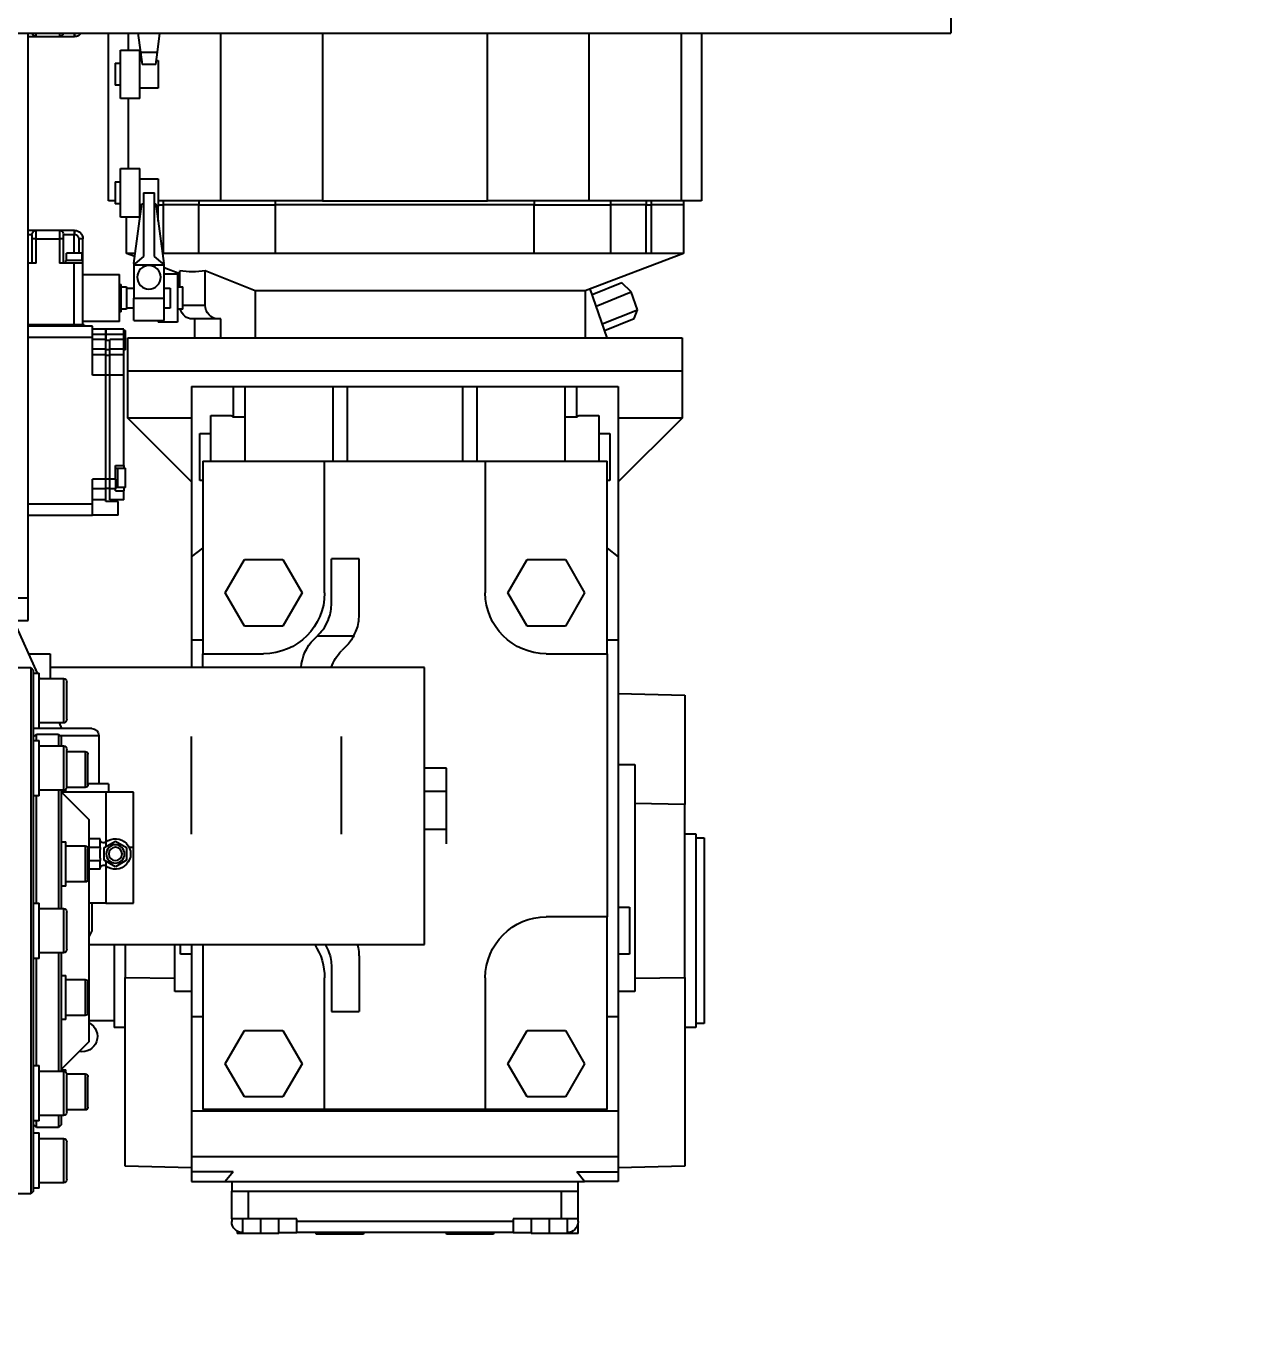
# Model space of a CAD drawing. Header units: millimetres. Extents: x 6622 to 532820, y 3370 to 359312.
# Drawn here: x 459431.4 to 459875.7, y 346488.9 to 346964.2 of the extents above; entities that cross this region are included whole.
import ezdxf

# ---------------------------------------------------------------- set-up
doc = ezdxf.new("R2010")
doc.units = ezdxf.units.MM
doc.styles.get("Standard").update_dxf_attribs({"font": 'txt', "bigfont": 'gbcbig.shx'})
doc.dimstyles.new('副本 ISO-25', dxfattribs={"dimtxt": 300, "dimasz": 200, "dimexe": 200, "dimexo": 25, "dimgap": 200, "dimtad": 1, "dimtxsty": 'Standard', "dimcen": 2.5, "dimadec": 0, "dimazin": 0, "dimtfac": 1, "dimtmove": 0, "dimatfit": 3, "dimfxl": 1, "dimarcsym": 0})

# ---------------------------------------------------------------- blocks, each defined once
blk = doc.blocks.new('A$C3E973D8C')
at = {"color": 2, "linetype": 'Continuous', "lineweight": 25}
for p, q in [((1385, 763.55), (1385, 713.55)), ((2315, 713.55), (1385, 713.55)), ((1475, 713.55), (1475, 653.05)), ((1482.17, 653.05), (1482.17, 713.55)), ((1515.53, 653.05), (1515.53, 713.55)), ((1552.22, 653.05), (1552.22, 713.55)), ((1611.78, 713.55), (1611.78, 653.05)), ((1648.47, 653.05), (1648.47, 713.55)), ((1671.33, 706.73), (1670.41, 713.55)), ((1678.39, 713.55), (1677.47, 706.73)), ((1681.83, 713.55), (1681.83, 707.5)), ((1689, 653.05), (1689, 713.55)), ((1701.2, 713.55), (1701.2, 712.35)), ((1701.4, 713.55), (1701.4, 712.35)), ((1706.7, 713.55), (1706.7, 712.35)), ((1715.1, 712.35), (1715.1, 713.55)), ((1718, 509.55), (1718, 713.55)), ((1701.4, 712.35), (1701.2, 712.35)), ((1706.7, 712.35), (1701.4, 712.35)), ((1715.1, 712.35), (1706.7, 712.35)), ((1718, 712.35), (1715.1, 712.35)), ((1671.73, 703.75), (1671.1, 703.75)), ((1671.1, 703.75), (1671.1, 698.75)), ((1677.47, 706.73), (1671.33, 706.73)), ((1671.93, 702.22), (1671.33, 706.73)), ((1677.47, 706.73), (1676.87, 702.22)), ((1677.7, 703.75), (1677.07, 703.75)), ((1684.7, 707.5), (1677.7, 707.5)), ((1677.7, 690), (1677.7, 707.5)), ((1684.7, 690), (1684.7, 707.5)), ((1671.1, 698.75), (1671.1, 693.75)), ((1671.93, 702.22), (1676.87, 702.22)), ((1686.6, 702.75), (1684.7, 702.75)), ((1686.6, 702.75), (1686.6, 698.75)), ((1686.6, 698.75), (1686.6, 694.75)), ((1684.7, 694.75), (1686.6, 694.75)), ((1671.1, 693.75), (1677.7, 693.75)), ((1677.7, 690), (1684.7, 690)), ((1681.83, 690), (1681.83, 664.7)), ((1677.7, 660.95), (1671.1, 660.95)), ((1671.1, 660.95), (1671.1, 650.95)), ((1684.7, 664.7), (1677.7, 664.7)), ((1677.7, 655.95), (1677.7, 664.7)), ((1684.7, 655.95), (1684.7, 664.7)), ((1672.4, 632.95), (1672.4, 655.95)), ((1676.4, 655.95), (1672.4, 655.95)), ((1676.4, 655.95), (1676.4, 632.95)), ((1677.7, 647.2), (1677.7, 655.95)), ((1686.6, 659.95), (1684.7, 659.95)), ((1684.7, 647.2), (1684.7, 655.95)), ((1686.6, 659.95), (1686.6, 651.95)), ((1475, 653.05), (1482.17, 653.05)), ((1481.5, 653.05), (1481.5, 651.55)), ((1481.5, 651.55), (1481.5, 634.05)), ((1481.5, 651.55), (1492.99, 651.55)), ((1482.17, 653.05), (1515.53, 653.05)), ((1492.99, 651.55), (1492.99, 653.05)), ((1494.92, 651.55), (1492.99, 651.55)), ((1492.99, 634.05), (1492.99, 651.55)), ((1494.92, 653.05), (1494.92, 651.55)), ((1494.92, 651.55), (1507.65, 651.55)), ((1494.92, 634.05), (1494.92, 651.55)), ((1507.65, 651.55), (1507.65, 653.05)), ((1535.34, 651.55), (1507.65, 651.55)), ((1507.65, 634.05), (1507.65, 651.55)), ((1515.53, 653.05), (1552.22, 653.05)), ((1535.34, 653.05), (1535.34, 651.55)), ((1535.34, 651.55), (1628.66, 651.55)), ((1535.34, 634.05), (1535.34, 651.55)), ((1611.78, 653.05), (1552.22, 653.05)), ((1611.78, 653.05), (1648.47, 653.05)), ((1628.66, 651.55), (1628.66, 653.05)), ((1656.35, 651.55), (1628.66, 651.55)), ((1628.66, 634.05), (1628.66, 651.55)), ((1648.47, 653.05), (1671.1, 653.05)), ((1656.35, 653.05), (1656.35, 651.55)), ((1656.35, 651.55), (1669.08, 651.55)), ((1656.35, 634.05), (1656.35, 651.55)), ((1671.86, 651.93), (1668.96, 630.38)), ((1669.08, 651.55), (1669.08, 653.05)), ((1671.01, 651.55), (1669.08, 651.55)), ((1669.08, 634.05), (1669.08, 651.55)), ((1671.01, 653.05), (1671.01, 651.55)), ((1671.01, 651.55), (1671.1, 651.55)), ((1671.01, 645.65), (1671.01, 651.55)), ((1672.4, 651.93), (1671.86, 651.93)), ((1676.94, 651.93), (1676.4, 651.93)), ((1679.84, 630.38), (1676.94, 651.93)), ((1684.7, 651.95), (1686.6, 651.95)), ((1686.6, 653.05), (1689, 653.05)), ((1671.1, 650.95), (1671.73, 650.95)), ((1677.07, 650.95), (1677.7, 650.95)), ((1677.7, 647.2), (1684.7, 647.2)), ((1682.5, 634.05), (1682.5, 647.2)), ((1701.2, 642.35), (1701.2, 640.85)), ((1701.2, 642.35), (1701.4, 642.35)), ((1701.4, 642.35), (1701.4, 640.85)), ((1701.4, 642.35), (1706.7, 642.35)), ((1706.7, 642.35), (1706.7, 639.35)), ((1706.7, 642.35), (1715.1, 642.35)), ((1715.1, 639.35), (1715.1, 642.35)), ((1715.1, 642.35), (1718, 642.35)), ((1698.2, 639.35), (1699.7, 639.35)), ((1698.2, 630.55), (1698.2, 639.35)), ((1699.7, 639.35), (1699.7, 634.15)), ((1701.4, 640.85), (1701.2, 640.85)), ((1705.2, 640.85), (1701.4, 640.85)), ((1701.4, 634.15), (1701.4, 640.85)), ((1705.2, 639.35), (1705.2, 640.85)), ((1705.2, 630.55), (1705.2, 639.35)), ((1705.2, 639.35), (1706.7, 639.35)), ((1706.7, 639.35), (1706.7, 630.55)), ((1715.1, 639.35), (1706.7, 639.35)), ((1715.1, 630.55), (1715.1, 639.35)), ((1715.1, 639.35), (1716.6, 639.35)), ((1716.6, 640.85), (1716.6, 639.35)), ((1718, 640.85), (1716.6, 640.85)), ((1716.6, 639.35), (1716.6, 630.55)), ((1481.5, 634.05), (1517, 620.55)), ((1481.5, 634.05), (1492.99, 634.05)), ((1492.99, 634.05), (1494.92, 634.05)), ((1494.92, 634.05), (1507.65, 634.05)), ((1507.65, 634.05), (1535.34, 634.05)), ((1535.34, 634.05), (1628.66, 634.05)), ((1628.66, 634.05), (1656.35, 634.05)), ((1656.35, 634.05), (1669.08, 634.05)), ((1669.08, 634.05), (1669.45, 634.05)), ((1669.4, 630.38), (1672.4, 632.95)), ((1676.4, 632.95), (1679.4, 630.38)), ((1679.35, 634.05), (1682.5, 634.05)), ((1679.5, 632.91), (1682.5, 634.05)), ((1698.6, 634.15), (1698.6, 631.55)), ((1698.6, 634.15), (1704.2, 634.15)), ((1704.2, 631.55), (1704.2, 634.15)), ((1636.05, 620.55), (1654.09, 627.72)), ((1654.09, 615.4), (1654.09, 627.72)), ((1663.27, 626.74), (1668.9, 628.88)), ((1663.27, 621.95), (1663.27, 627.72)), ((1668.9, 629.95), (1668.96, 630.38)), ((1679.9, 629.95), (1668.9, 629.95)), ((1668.9, 617.95), (1668.9, 629.95)), ((1668.96, 630.38), (1669.4, 630.38)), ((1679.84, 630.38), (1679.4, 630.38)), ((1679.84, 630.38), (1679.9, 629.95)), ((1679.9, 629.95), (1679.9, 617.95)), ((1698.2, 608.25), (1698.2, 630.55)), ((1698.2, 630.55), (1701.5, 630.55)), ((1698.4, 631.55), (1698.4, 630.55)), ((1698.4, 631.55), (1704.4, 631.55)), ((1701.5, 630.55), (1701.5, 608.25)), ((1701.5, 630.55), (1706.7, 630.55)), ((1704.4, 630.55), (1704.4, 631.55)), ((1715.1, 630.55), (1718, 630.55)), ((1500.34, 620.24), (1503.76, 623.5)), ((1503.76, 623.5), (1514.45, 619.16)), ((1668.9, 626.7), (1664.1, 626.7)), ((1664.1, 626.7), (1664.1, 609.2)), ((1685, 622.9), (1684.44, 622.9)), ((1684.44, 617.95), (1684.44, 622.9)), ((1698.2, 626.45), (1685, 626.45)), ((1685, 617.95), (1685, 626.45)), ((1498.1, 613.75), (1500.34, 620.24)), ((1513.04, 615.08), (1500.34, 620.24)), ((1509.04, 603.55), (1515.17, 621.25)), ((1517, 620.55), (1517, 603.55)), ((1517, 620.55), (1636.05, 620.55)), ((1636.05, 620.55), (1636.05, 603.55)), ((1664.1, 621.95), (1662.2, 621.95)), ((1662.2, 617.95), (1662.2, 621.95)), ((1662.2, 613.95), (1662.2, 617.95)), ((1668.9, 621.58), (1666.7, 621.58)), ((1666.7, 621.58), (1666.7, 614.33)), ((1679.9, 617.95), (1668.9, 617.95)), ((1668.9, 609.9), (1668.9, 617.95)), ((1682.5, 621.58), (1679.9, 621.58)), ((1679.9, 609.9), (1679.9, 617.95)), ((1684.44, 621.95), (1682.5, 621.95)), ((1682.5, 621.95), (1682.5, 613.95)), ((1684.44, 613), (1684.44, 617.95)), ((1685, 609.45), (1685, 617.95)), ((1510.79, 608.6), (1498.1, 613.75)), ((1499.28, 610.52), (1498.1, 613.75)), ((1662.2, 615.4), (1654.09, 615.4)), ((1662.2, 613.95), (1664.1, 613.95)), ((1666.7, 614.33), (1668.9, 614.33)), ((1679.9, 614.33), (1682.5, 614.33)), ((1682.5, 613.95), (1684.44, 613.95)), ((1509.96, 606.19), (1499.28, 610.52)), ((1648.47, 610.4), (1649.4, 610.4)), ((1648.47, 603.55), (1648.47, 610.4)), ((1649.4, 610.4), (1658.72, 610.4)), ((1657.81, 603.55), (1657.81, 610.4)), ((1664.1, 609.2), (1671.1, 609.2)), ((1679.9, 609.9), (1668.9, 609.9)), ((1671.1, 609.9), (1671.1, 609.2)), ((1684.44, 613), (1685, 613)), ((1685, 609.45), (1698.2, 609.45)), ((1482, 603.55), (1482, 591.55)), ((1582, 603.55), (1482, 603.55)), ((1682, 603.55), (1582, 603.55)), ((1682, 591.55), (1682, 603.55)), ((1683.5, 606.25), (1682.8, 606.25)), ((1682.8, 602.75), (1682.8, 606.25)), ((1683.5, 606.75), (1689.8, 606.75)), ((1683.5, 604.75), (1683.5, 606.75)), ((1683.5, 604.75), (1689.8, 604.75)), ((1683.5, 602.95), (1683.5, 604.75)), ((1689.8, 604.75), (1689.8, 606.75)), ((1689.8, 606.55), (1690, 606.55)), ((1689.8, 602.75), (1689.8, 604.75)), ((1689.8, 604.75), (1690, 604.75)), ((1690, 606.75), (1694.8, 606.75)), ((1690, 604.75), (1690, 606.75)), ((1690, 604.75), (1694.8, 604.75)), ((1690, 602.95), (1690, 604.75)), ((1694.8, 607.85), (1718, 607.85)), ((1694.8, 603.85), (1694.8, 607.85)), ((1694.8, 590.1), (1694.8, 603.85)), ((1718, 603.85), (1694.8, 603.85)), ((1697.8, 608.25), (1718, 608.25)), ((1697.8, 608.25), (1697.8, 607.85)), ((1682.8, 599.25), (1682.8, 602.75)), ((1682.8, 599.25), (1683.5, 599.25)), ((1683.5, 602.95), (1688.5, 602.95)), ((1683.5, 599.45), (1683.5, 602.95)), ((1683.5, 599.45), (1688.5, 599.45)), ((1683.5, 597.45), (1683.5, 599.45)), ((1688.5, 599.45), (1688.5, 602.95)), ((1689.8, 602.75), (1688.5, 602.75)), ((1688.5, 597.45), (1688.5, 599.45)), ((1688.5, 599.28), (1690, 599.28)), ((1689.8, 602.95), (1690, 602.95)), ((1690, 602.95), (1694.8, 602.95)), ((1690, 599.45), (1690, 602.95)), ((1690, 599.45), (1694.8, 599.45)), ((1690, 597.45), (1690, 599.45)), ((1683.5, 597.45), (1688.5, 597.45)), ((1683.5, 590.1), (1683.5, 597.45)), ((1688.5, 590.1), (1688.5, 597.45)), ((1688.5, 597.27), (1690, 597.27)), ((1690, 590.1), (1690, 597.45)), ((1690, 597.45), (1694.8, 597.45)), ((1482, 591.55), (1482, 574.55)), ((1482, 591.55), (1582, 591.55)), ((1582, 591.55), (1682, 591.55)), ((1682, 574.55), (1682, 591.55)), ((1683.5, 590.1), (1688.5, 590.1)), ((1683.5, 557.55), (1683.5, 590.1)), ((1688.5, 552.55), (1688.5, 590.1)), ((1688.5, 590.1), (1690, 590.1)), ((1690, 590.1), (1694.8, 590.1)), ((1690, 552.55), (1690, 590.1)), ((1520, 586.05), (1505, 586.05)), ((1505, 586.05), (1505, 524.55)), ((1520, 575.01), (1520, 586.05)), ((1524.25, 586.05), (1520, 586.05)), ((1524.25, 586.05), (1524.25, 559.05)), ((1556.05, 586.05), (1524.25, 586.05)), ((1556.05, 586.05), (1556.05, 559.05)), ((1561.25, 586.05), (1556.05, 586.05)), ((1561.25, 586.05), (1561.25, 559.05)), ((1602.75, 586.05), (1561.25, 586.05)), ((1602.75, 559.05), (1602.75, 586.05)), ((1607.95, 586.05), (1602.75, 586.05)), ((1607.95, 559.05), (1607.95, 586.05)), ((1639.75, 586.05), (1607.95, 586.05)), ((1639.75, 586.05), (1639.75, 559.05)), ((1644, 586.05), (1639.75, 586.05)), ((1644, 586.05), (1644, 575.01)), ((1659, 586.05), (1644, 586.05)), ((1659, 586.05), (1659, 524.55)), ((1519.02, 575.55), (1512, 575.55)), ((1512, 575.55), (1512, 559.05)), ((1652, 575.55), (1644.98, 575.55)), ((1652, 559.05), (1652, 575.55)), ((1482, 574.55), (1505, 551.55)), ((1482, 574.55), (1505, 574.55)), ((1524.25, 575.01), (1520, 575.01)), ((1644, 575.01), (1639.75, 575.01)), ((1659, 551.55), (1682, 574.55)), ((1659, 574.55), (1682, 574.55)), ((1512, 569.05), (1508, 569.05)), ((1508, 569.05), (1508, 552.05)), ((1656, 569.05), (1652, 569.05)), ((1656, 552.05), (1656, 569.05)), ((1509, 489.55), (1509, 559.05)), ((1553, 559.05), (1509, 559.05)), ((1553, 559.05), (1553, 511.55)), ((1611, 559.05), (1553, 559.05)), ((1611, 511.55), (1611, 559.05)), ((1655, 559.05), (1611, 559.05)), ((1655, 559.05), (1655, 489.55)), ((1685.6, 556.55), (1682.8, 556.55)), ((1682.8, 553.05), (1682.8, 556.55)), ((1686.5, 557.55), (1683.5, 557.55)), ((1683.5, 557.55), (1683.5, 556.55)), ((1685.6, 553.05), (1685.6, 556.55)), ((1686.5, 556.5), (1685.6, 556.5)), ((1686.5, 552.55), (1686.5, 557.55)), ((1508, 552.05), (1509, 552.05)), ((1655, 552.05), (1656, 552.05)), ((1682.8, 549.55), (1682.8, 553.05)), ((1685.6, 549.55), (1685.6, 553.05)), ((1686.5, 552.55), (1688.5, 552.55)), ((1686.5, 552.55), (1686.5, 549.05)), ((1688.5, 549.05), (1688.5, 552.55)), ((1688.5, 552.55), (1690, 552.55)), ((1690, 552.55), (1694.8, 552.55)), ((1690, 549.05), (1690, 552.55)), ((1694.8, 543.55), (1694.8, 552.55)), ((1682.8, 549.55), (1685.6, 549.55)), ((1683.5, 549.55), (1683.5, 548.32)), ((1686.5, 548.32), (1683.5, 548.32)), ((1683.5, 545.05), (1683.5, 548.32)), ((1685.6, 549.6), (1686.5, 549.6)), ((1686.5, 549.05), (1688.5, 549.05)), ((1686.5, 548.32), (1686.5, 549.05)), ((1688.5, 549.25), (1690, 549.25)), ((1688.5, 545.05), (1688.5, 549.05)), ((1690, 549.05), (1694.8, 549.05)), ((1690, 545.05), (1690, 549.05)), ((1683.5, 545.05), (1688.5, 545.05)), ((1685.5, 539.55), (1685.5, 544.55)), ((1685.5, 544.55), (1690, 544.55)), ((1690, 545.05), (1694.8, 545.05)), ((1690, 544.55), (1690, 545.05)), ((1694.8, 539.55), (1694.8, 543.55)), ((1694.8, 543.55), (1718, 543.55)), ((1685.5, 539.55), (1694.8, 539.55)), ((1718, 539.55), (1694.8, 539.55)), ((1509, 527.67), (1505, 524.55)), ((1659, 524.55), (1655, 527.67)), ((1505, 524.55), (1505, 494.55)), ((1524.07, 523.55), (1517.14, 511.55)), ((1537.93, 523.55), (1524.07, 523.55)), ((1544.86, 511.55), (1537.93, 523.55)), ((1598.5, 503.61), (1598.5, 523.75)), ((1598.5, 523.75), (1608.5, 523.75)), ((1608.5, 507.75), (1608.5, 523.75)), ((1626.07, 523.55), (1619.14, 511.55)), ((1639.93, 523.55), (1626.07, 523.55)), ((1646.86, 511.55), (1639.93, 523.55)), ((1659, 524.55), (1659, 494.55)), ((1517.14, 511.55), (1524.07, 499.55)), ((1537.93, 499.55), (1544.86, 511.55)), ((1619.14, 511.55), (1626.07, 499.55)), ((1639.93, 499.55), (1646.86, 511.55)), ((1718, 501.55), (1718, 509.55)), ((1718, 509.55), (1723, 509.55)), ((1524.07, 499.55), (1537.93, 499.55)), ((1626.07, 499.55), (1639.93, 499.55)), ((1714.67, 482.55), (1723.11, 501.55)), ((1723, 501.55), (1718, 501.55)), ((1509, 494.55), (1505, 494.55)), ((1505, 494.55), (1505, 358.55)), ((1613.59, 496.03), (1600.41, 496.03)), ((1613.59, 496.03), (1613.19, 496.43)), ((1614.81, 494.81), (1613.59, 496.03)), ((1659, 494.55), (1655, 494.55)), ((1659, 494.55), (1659, 484.55)), ((1509, 489.55), (1509, 394.55)), ((1531, 489.55), (1509, 489.55)), ((1603.19, 492.29), (1604.81, 490.67)), ((1655, 489.55), (1633, 489.55)), ((1655, 484.55), (1655, 489.55)), ((1717.78, 489.55), (1710, 489.55)), ((1710, 489.55), (1710, 484.55)), ((1575, 384.55), (1575, 484.55)), ((1575, 484.55), (1710, 484.55)), ((1714, 480.55), (1705.25, 480.55)), ((1705.25, 480.55), (1705.25, 464.55)), ((1710, 484.55), (1710, 480.55)), ((1713.78, 480.55), (1714, 481.05)), ((1716, 482.55), (1714, 482.55)), ((1714, 480.92), (1714, 482.55)), ((1714, 462.55), (1714, 480.92)), ((1717, 484.55), (1716, 483.55)), ((1716, 295.55), (1716, 483.55)), ((1730, 484.55), (1717, 484.55)), ((1717, 484.55), (1717, 294.55)), ((1704, 465.8), (1704, 479.3)), ((1505, 475.18), (1481, 474.55)), ((1481, 474.55), (1481, 435.11)), ((1695, 462.55), (1714, 462.55)), ((1705.25, 464.55), (1714, 464.55)), ((1705.78, 462.55), (1706.67, 464.55)), ((1714, 462.55), (1716, 462.55)), ((1605, 459.71), (1605, 424.39)), ((1659, 424.39), (1659, 459.71)), ((1692.5, 460.05), (1692.5, 442.55)), ((1706.5, 460.05), (1692.5, 460.05)), ((1714, 456.24), (1705.25, 456.24)), ((1705.25, 456.24), (1705.25, 440.24)), ((1707, 460.55), (1706, 459.55)), ((1706, 456.24), (1706, 459.55)), ((1715, 460.55), (1707, 460.55)), ((1707, 460.55), (1707, 456.24)), ((1716, 458.24), (1714, 458.24)), ((1714, 450.29), (1714, 458.24)), ((1716, 459.55), (1715, 460.55)), ((1715, 458.24), (1715, 460.55)), ((1716, 460.05), (1715.5, 460.05)), ((1696.4, 442.25), (1696.4, 453.25)), ((1704, 454.25), (1697.4, 454.25)), ((1697.4, 454.25), (1697.4, 441.25)), ((1704, 441.49), (1704, 454.99)), ((1505, 449.55), (1499, 449.55)), ((1499, 449.55), (1499, 367.55)), ((1567, 448.29), (1575, 448.29)), ((1567, 439.86), (1567, 448.29)), ((1714, 438.24), (1714, 450.29)), ((1689, 442.55), (1689, 439.55)), ((1689, 442.55), (1696.4, 442.55)), ((1567, 426.12), (1567, 439.86)), ((1567, 439.86), (1575, 439.86)), ((1680, 419.55), (1680, 439.55)), ((1680, 439.55), (1690, 439.55)), ((1690, 439.55), (1706, 439.55)), ((1690, 439.55), (1690, 421.51)), ((1706, 439.55), (1696, 429.55)), ((1697.4, 441.25), (1704.02, 441.25)), ((1704.4, 439.75), (1704.4, 440.57)), ((1704.4, 439.75), (1706, 439.75)), ((1705.25, 440.24), (1714, 440.24)), ((1706, 420.06), (1706, 440.24)), ((1707, 440.24), (1707, 397.55)), ((1714, 438.24), (1716, 438.24)), ((1715, 399.55), (1715, 438.24)), ((1481, 435.11), (1499, 435.48)), ((1481, 372.6), (1481, 435.11)), ((1696, 349.55), (1696, 429.55)), ((1477, 423.05), (1474, 423.05)), ((1474, 423.05), (1474, 356.05)), ((1481, 424.55), (1477, 424.55)), ((1477, 424.55), (1477, 354.55)), ((1567, 426.12), (1575, 426.12)), ((1567, 420.94), (1567, 426.12)), ((1680, 399.55), (1680, 419.55)), ((1680, 419.55), (1681.5, 419.55)), ((1686.5, 421.89), (1682.5, 419.58)), ((1682.5, 419.58), (1682.5, 414.96)), ((1690.5, 419.58), (1686.5, 421.89)), ((1689.96, 421.54), (1689.96, 419.89)), ((1690.5, 414.96), (1690.5, 419.58)), ((1692, 422.77), (1696, 422.77)), ((1692, 419.61), (1692, 422.77)), ((1692, 419.61), (1696, 419.61)), ((1692, 419.61), (1692, 418.85)), ((1696.4, 418.26), (1696.4, 419.16)), ((1696.4, 408.16), (1696.4, 418.26)), ((1704.4, 420.16), (1697.4, 420.16)), ((1697.4, 420.16), (1697.4, 419.1)), ((1697.4, 419.1), (1697.4, 407.16)), ((1706, 421.66), (1704.4, 421.66)), ((1704.4, 408.85), (1704.4, 421.66)), ((1706, 412.52), (1706, 420.06)), ((1682.5, 414.96), (1686.5, 412.65)), ((1686.5, 412.65), (1690.5, 414.96)), ((1689.96, 414.65), (1689.96, 412.99)), ((1692, 415.69), (1692, 414.93)), ((1696, 414.93), (1692, 414.93)), ((1692, 411.77), (1692, 414.93)), ((1690, 413.02), (1690, 399.55)), ((1692, 411.77), (1696, 411.77)), ((1704.4, 405.66), (1704.4, 408.85)), ((1706, 397.55), (1706, 412.52)), ((1697.4, 407.16), (1704.4, 407.16)), ((1704.4, 405.66), (1706, 405.66)), ((1690, 399.55), (1680, 399.55)), ((1690, 399.55), (1696, 399.55)), ((1695, 399.55), (1695, 389.55)), ((1716, 399.55), (1714, 399.55)), ((1714, 384.08), (1714, 399.55)), ((1505, 398.05), (1501, 398.05)), ((1501, 398.05), (1501, 381.05)), ((1509, 394.55), (1531, 394.55)), ((1509, 325.05), (1509, 394.55)), ((1704, 395.2), (1704, 396.3)), ((1704, 382.8), (1704, 395.2)), ((1714, 397.55), (1705.25, 397.55)), ((1705.25, 397.55), (1705.25, 396.25)), ((1705.25, 396.25), (1705.25, 381.55)), ((1695, 389.55), (1696, 387.55)), ((1501, 381.05), (1505, 381.05)), ((1696, 384.55), (1575, 384.55)), ((1598.5, 380.49), (1598.5, 360.35)), ((1655, 384.55), (1655, 325.05)), ((1659, 384.55), (1659, 358.55)), ((1659, 381.05), (1663, 381.05)), ((1663, 381.05), (1663, 384.55)), ((1665, 367.55), (1665, 384.55)), ((1683, 384.55), (1683, 372.6)), ((1687, 384.55), (1687, 354.55)), ((1705.25, 381.55), (1714, 381.55)), ((1706, 366.58), (1706, 381.55)), ((1707, 381.55), (1707, 338.86)), ((1714, 379.55), (1714, 384.08)), ((1608.5, 376.35), (1608.5, 360.35)), ((1714, 379.55), (1716, 379.55)), ((1715, 340.86), (1715, 379.55)), ((1481, 372.6), (1481, 304.55)), ((1499, 372.36), (1481, 372.6)), ((1553, 372.55), (1553, 325.05)), ((1611, 325.05), (1611, 372.55)), ((1683, 372.6), (1665, 372.36)), ((1683, 304.55), (1683, 372.6)), ((1696.4, 366.57), (1696.4, 370.94)), ((1704.4, 371.94), (1697.4, 371.94)), ((1697.4, 371.94), (1697.4, 366.77)), ((1706, 373.44), (1704.4, 373.44)), ((1704.4, 357.44), (1704.4, 373.44)), ((1499, 367.55), (1505, 367.55)), ((1659, 367.55), (1665, 367.55)), ((1696.4, 359.94), (1696.4, 366.57)), ((1697.4, 366.77), (1697.4, 358.94)), ((1706, 359.04), (1706, 366.58)), ((1505, 358.55), (1505, 324.55)), ((1509, 358.55), (1505, 358.55)), ((1608.5, 360.35), (1598.5, 360.35)), ((1659, 358.55), (1655, 358.55)), ((1659, 358.55), (1659, 324.55)), ((1687, 357.05), (1696, 357.05)), ((1697.4, 358.94), (1704.4, 358.94)), ((1704.4, 357.44), (1706, 357.44)), ((1706, 338.86), (1706, 358.94)), ((1474, 356.05), (1477, 356.05)), ((1477, 354.55), (1481, 354.55)), ((1524.07, 353.55), (1517.14, 341.55)), ((1537.93, 353.55), (1524.07, 353.55)), ((1544.86, 341.55), (1537.93, 353.55)), ((1626.07, 353.55), (1619.14, 341.55)), ((1639.93, 353.55), (1626.07, 353.55)), ((1646.86, 341.55), (1639.93, 353.55)), ((1683, 354.55), (1687, 354.55)), ((1696, 349.55), (1706, 339.55)), ((1517.14, 341.55), (1524.07, 329.55)), ((1537.93, 329.55), (1544.86, 341.55)), ((1619.14, 341.55), (1626.07, 329.55)), ((1639.93, 329.55), (1646.86, 341.55)), ((1704.02, 337.85), (1697.4, 337.85)), ((1697.4, 337.85), (1697.4, 327.79)), ((1704, 332.25), (1704, 337.61)), ((1706, 339.35), (1704.4, 339.35)), ((1704.4, 338.53), (1704.4, 339.35)), ((1714, 338.86), (1705.25, 338.86)), ((1705.25, 338.86), (1705.25, 332.5)), ((1716, 340.86), (1714, 340.86)), ((1714, 321.07), (1714, 340.86)), ((1696.4, 328.34), (1696.4, 336.85)), ((1524.07, 329.55), (1537.93, 329.55)), ((1626.07, 329.55), (1639.93, 329.55)), ((1696.4, 325.85), (1696.4, 328.34)), ((1704, 324.11), (1704, 332.25)), ((1705.25, 332.5), (1705.25, 322.86)), ((1659, 324.55), (1505, 324.55)), ((1505, 324.55), (1505, 307.97)), ((1509, 325.05), (1553, 325.05)), ((1553, 325.05), (1611, 325.05)), ((1611, 325.05), (1655, 325.05)), ((1659, 324.55), (1659, 307.97)), ((1697.4, 327.79), (1697.4, 324.85)), ((1697.4, 324.85), (1704, 324.85)), ((1705.25, 322.86), (1714, 322.86)), ((1706, 319.55), (1706, 322.86)), ((1706, 319.55), (1707, 318.55)), ((1707, 322.86), (1707, 318.55)), ((1707, 318.55), (1715, 318.55)), ((1714, 320.86), (1714, 321.07)), ((1714, 320.86), (1716, 320.86)), ((1715, 318.55), (1715, 320.86)), ((1715, 318.55), (1716, 319.55)), ((1714, 314.55), (1705.25, 314.55)), ((1705.25, 314.55), (1705.25, 302.17)), ((1716, 316.55), (1714, 316.55)), ((1714, 296.55), (1714, 316.55)), ((1704, 302.86), (1704, 313.3)), ((1481, 304.55), (1505, 303.92)), ((1505, 307.97), (1659, 307.97)), ((1505, 307.97), (1505, 302.51)), ((1659, 307.97), (1659, 302.51)), ((1659, 303.92), (1683, 304.55)), ((1520, 302.51), (1505, 302.51)), ((1505, 302.51), (1505, 299.05)), ((1517.15, 299.05), (1520, 302.51)), ((1644, 302.51), (1659, 302.51)), ((1644, 302.51), (1646.85, 299.05)), ((1659, 302.51), (1659, 299.05)), ((1704, 299.8), (1704, 302.86)), ((1705.25, 302.17), (1705.25, 298.55)), ((1505, 299.05), (1517.15, 299.05)), ((1519.5, 299.05), (1517.15, 299.05)), ((1644.5, 299.05), (1519.5, 299.05)), ((1519.5, 295.55), (1519.5, 299.05)), ((1519.5, 285.55), (1519.5, 295.55)), ((1644.5, 295.55), (1519.5, 295.55)), ((1525.5, 285.55), (1525.5, 295.55)), ((1638.5, 285.55), (1638.5, 295.55)), ((1646.85, 299.05), (1644.5, 299.05)), ((1644.5, 299.05), (1644.5, 295.55)), ((1644.5, 285.55), (1644.5, 295.55)), ((1659, 299.05), (1646.85, 299.05)), ((1705.25, 298.55), (1714, 298.55)), ((1714, 296.55), (1716, 296.55)), ((1716, 295.55), (1717, 294.55)), ((1717, 294.55), (1730, 294.55)), ((1519.5, 285.55), (1525.5, 285.55)), ((1519.5, 284.55), (1519.5, 285.55)), ((1523.5, 285.55), (1523.5, 280.25)), ((1525.5, 285.55), (1543, 285.55)), ((1530, 285.55), (1530, 280.25)), ((1536.5, 285.55), (1536.5, 280.25)), ((1543, 285.55), (1543, 284.55)), ((1621, 285.55), (1638.5, 285.55)), ((1621, 284.55), (1621, 285.55)), ((1627.5, 280.25), (1627.5, 285.55)), ((1634, 280.25), (1634, 285.55)), ((1638.5, 285.55), (1644.5, 285.55)), ((1640.5, 280.25), (1640.5, 285.55)), ((1644.5, 285.55), (1644.5, 284.55)), ((1519.5, 280.25), (1519.5, 283.6)), ((1543, 280.55), (1536.5, 280.55)), ((1543, 284.55), (1621, 284.55)), ((1543, 284.55), (1543, 280.55)), ((1543, 280.55), (1621, 280.55)), ((1550, 280.55), (1550, 280.05)), ((1567, 280.05), (1567, 280.55)), ((1597, 280.55), (1597, 280.05)), ((1614, 280.05), (1614, 280.55)), ((1621, 280.55), (1621, 284.55)), ((1627.5, 280.55), (1621, 280.55)), ((1642.5, 281.09), (1642.5, 280.25)), ((1519.5, 280.25), (1523.5, 280.25)), ((1523.5, 280.25), (1530, 280.25)), ((1530, 280.25), (1536.5, 280.25)), ((1550, 280.05), (1567, 280.05)), ((1597, 280.05), (1614, 280.05)), ((1627.5, 280.25), (1634, 280.25)), ((1634, 280.25), (1640.5, 280.25)), ((1640.5, 280.25), (1642.5, 280.25))]:
    blk.add_line(p, q, dxfattribs=at)
for centre, radius in [((1674.4, 625.45), 4.25), ((1686.5, 417.27), 3.3), ((1686.5, 417.27), 2.4)]:
    blk.add_circle(centre, radius, dxfattribs=at)
for centre, radius, start, end in [((1701.2, 715.35), 3, 216.8699, 270), ((1706.7, 713.85), 1.5, 191.537, 270), ((1715.1, 713.85), 1.5, 270, 348.463), ((1701.2, 639.35), 3, 90, 180), ((1706.7, 640.85), 1.5, 90, 180), ((1715.1, 640.85), 1.5, 0, 90), ((1701.2, 639.35), 1.5, 90, 180), ((1531, 511.55), 22, 270, 0), ((1633, 511.55), 22, 180, 270), ((1614.5, 503.61), 16, 208.254, 225), ((1603.5, 483.49), 16, 3.7855, 45), ((1593.5, 479.35), 16, 18.9598, 45), ((1705.25, 479.3), 1.25, 90, 180), ((1705.25, 465.8), 1.25, 180, 270), ((1695, 460.05), 2.5, 90, 180), ((1705.25, 454.99), 1.25, 90, 180), ((1697.4, 453.25), 1, 90, 180), ((1697.4, 442.25), 1, 180, 270), ((1705.25, 441.49), 1.25, 180, 270), ((1686.5, 417.27), 5.5, 50.9772, 309.0228), ((1690.75, 422.51), 1.25, 230.9772, 0), ((1697.4, 419.16), 1, 90, 180), ((1690.75, 412.02), 1.25, 0, 129.0228), ((1697.4, 408.16), 1, 180, 270), ((1531, 372.55), 22, 0, 90), ((1705.25, 396.3), 1.25, 90, 180), ((1633, 372.55), 22, 146.9443, 180), ((1705.25, 382.8), 1.25, 180, 270), ((1697.4, 370.94), 1, 90, 180), ((1697.4, 359.94), 1, 180, 270), ((1698.5, 351.37), 5.5, 117.0357, 281.2951), ((1697.4, 336.85), 1, 90, 180), ((1705.25, 337.61), 1.25, 90, 180), ((1697.4, 325.85), 1, 180, 270), ((1705.25, 324.11), 1.25, 180, 270), ((1705.25, 313.3), 1.25, 90, 180), ((1705.25, 299.8), 1.25, 180, 270), ((1523.5, 284.55), 4, 180, 270), ((1640.5, 284.55), 4, 270, 0)]:
    blk.add_arc(centre, radius, start, end, dxfattribs=at)
for centre, major_axis, ratio, start_param, end_param in [((1649.4, 615.4), (0, 5), 0.937243, 3.141593, 4.712389), ((1658.72, 615.4), (0, 5), 0.910516, 3.141593, 4.419192), ((1519.02, 560.55), (0, 15), 0.245902, 6.013253, 6.283185), ((1644.98, 560.55), (0, 15), 0.245902, 0, 0.269933)]:
    blk.add_ellipse(centre, major_axis=major_axis, ratio=ratio, start_param=start_param, end_param=end_param, dxfattribs=at)
for points, knots in [([(1654.09, 627.72), (1655.62, 627.56), (1658.68, 627.23), (1661.74, 627.56), (1663.27, 627.72)], [0, 0, 0, 0, 0.499254, 1, 1, 1, 1]), ([(1613.19, 496.43), (1612.45, 497.26), (1610.95, 498.94), (1609.5, 501.92), (1608.65, 504.9), (1608.55, 506.79), (1608.5, 507.75)], [0, 0, 0, 0, 0.297366, 0.603464, 0.799186, 1, 1, 1, 1]), ([(1600.41, 496.03), (1600.07, 496.72), (1599.4, 498.11), (1598.66, 500.66), (1598.55, 502.65), (1598.5, 503.61)], [0, 0, 0, 0, 0.3366379, 0.6795607, 1, 1, 1, 1]), ([(1692, 415.69), (1691.99, 416.21), (1691.96, 417.27), (1691.99, 418.32), (1692, 418.85)], [0, 0, 0, 0, 0.499995, 1, 1, 1, 1]), ([(1598.5, 380.49), (1598.54, 381.52), (1598.6, 383), (1598.97, 384.19), (1599.08, 384.55)], [0, 0, 0, 0, 0.697581, 1, 1, 1, 1]), ([(1610.82, 384.55), (1610.31, 383.63), (1609.42, 382.02), (1608.66, 379.19), (1608.55, 377.31), (1608.5, 376.35)], [0, 0, 0, 0, 0.397144, 0.694702, 1, 1, 1, 1])]:
    blk.add_open_spline(points, degree=3, knots=knots, dxfattribs=at)
blk = doc.blocks.new('*D429')
at = {"color": 0, "lineweight": -2, "transparency": 16777216}
for p, q in [((457818.48, 355761.22), (450895.95, 355761.22)), ((451095.95, 355561.22), (451095.95, 346555.22)), ((460376.39, 346355.22), (450895.95, 346355.22))]:
    blk.add_line(p, q, dxfattribs=at)
at = {"color": 0, "transparency": 16777216}
for points in [[(451062.62, 355561.22), (451129.28, 355561.22), (451095.95, 355761.22)], [(451062.62, 346555.22), (451129.28, 346555.22), (451095.95, 346355.22)]]:
    blk.add_solid(points, dxfattribs=at)
at = {"layer": 'Defpoints', "color": 0, "transparency": 16777216}
for p in [(457843.48, 355761.22), (451095.95, 346355.22), (460401.39, 346355.22)]:
    blk.add_point(p, dxfattribs=at)
at = {"color": 0, "transparency": 16777216, "insert": (450737.68, 351058.22), "char_height": 300, "attachment_point": 5, "rotation": 90}
blk.add_mtext('(9406堆垛机总高）', dxfattribs=at)

msp = doc.modelspace()

# ---------------------------------------------------------------- block references
at = {"extrusion": (0, 0, -1), "zscale": -1}
msp.add_blockref('A$C3E973D8C', (-461150, 346248.121), dxfattribs=at)

# ---------------------------------------------------------------- dimensions: what is measured, and where the dimension line sits
at = {"color": 3}
dim = msp.add_linear_dim(base=(451095.95, 346355.221), p1=(457843.479, 355761.221), p2=(460401.39, 346355.221), angle=90, text='(<>堆垛机总高）', dimstyle='副本 ISO-25', dxfattribs=at)
dim.commit()
dim.dimension.update_dxf_attribs({"geometry": '*D429', "text_midpoint": (450737.678, 351058.221)})

doc.saveas('drawing.dxf')
